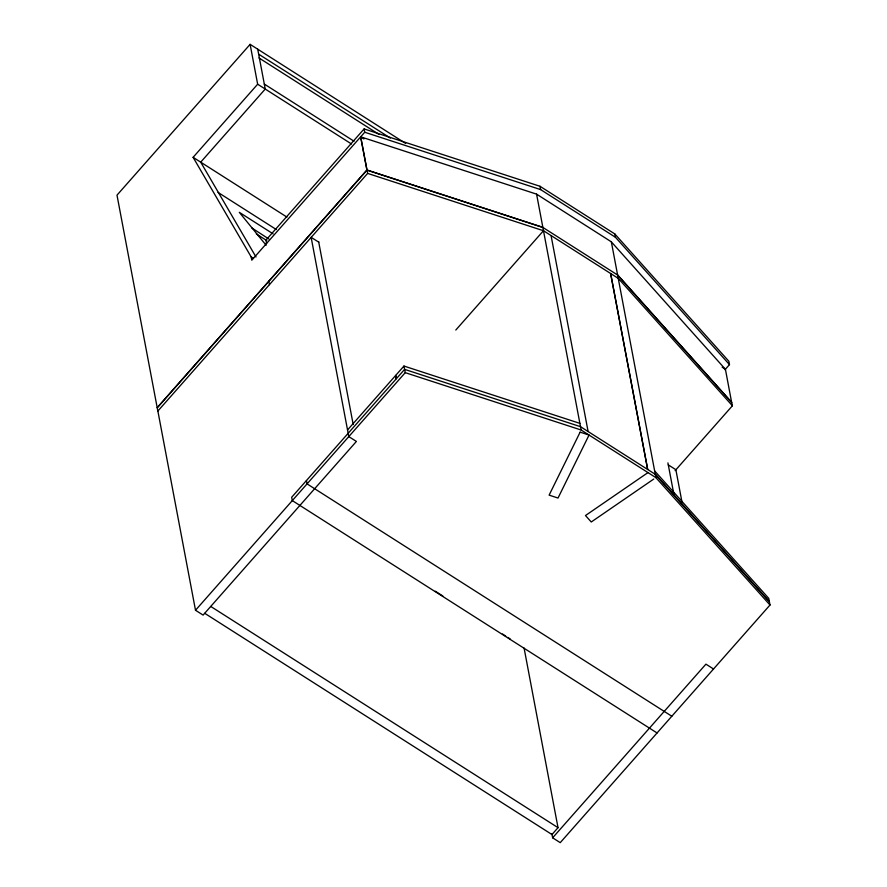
<?xml version="1.0" encoding="UTF-8"?>
<svg xmlns="http://www.w3.org/2000/svg" width="887" height="887" viewBox="0 0 887 887"><rect width="100%" height="100%" fill="white"/><g stroke="black" fill="none" stroke-linecap="round" stroke-linejoin="round"><path stroke-width="1.33" d="M405.692 143.461L250.123 44.35L116.995 195.151L157.842 411.069L367.639 173.397L360.687 136.831L536.58 194.142L611.453 241.896M724.945 369.757L729.491 364.612L728.87 361.286L614.78 233.924L539.995 186.281L364.113 128.925L364.734 132.241L251.786 260.201L251.165 256.897L193.111 157.321L257.651 84.21L250.123 44.35M364.113 128.925L265.923 240.155L266.555 243.47M542.855 227.36L366.963 170.049L157.21 407.754L366.93 170.082L360.654 136.875L363.903 138.949M347.538 429.951L395.669 375.423L396.301 378.749L395.602 375.5L403.973 366.054L579.876 423.365M318.743 242.162L311.137 237.317L348.791 436.604L356.397 441.438L203.101 615.09L195.506 610.256L405.248 372.651L403.973 366.054M455.796 330.053L543.476 230.72L618.306 278.396L732.396 405.769L675.118 470.653M524.084 648.042L558.023 827.671L551.98 834.534L204.753 613.327M654.706 470.986L768.741 598.37L770.005 605.012L560.24 842.65L552.634 837.805L705.93 664.152L713.525 668.998M647.987 472.594L585.487 515.535L591.263 521.988L653.752 479.047M364.734 132.241L540.626 189.596L615.412 237.239L729.491 364.612M367.007 170.082L542.888 227.438L617.729 275.103L731.764 402.443L732.396 405.769M367.639 173.397L543.52 230.753M405.248 372.651L581.129 430.007L655.914 477.649L770.005 605.012M258.66 54.174L390.324 138.05M258.971 57.943L378.982 134.403M722.151 367.163L725.411 369.247L731.653 402.465L617.618 275.07M264.304 84.065L354.024 141.221M257.651 84.21L351.474 143.971M193.111 157.321L286.933 217.093M668.277 464.877L675.872 469.711L682.014 502.253M218.069 192.424L276.323 229.533M655.338 474.301L769.373 601.696L655.282 474.323L580.497 426.68L404.605 369.369L291.668 497.285L292.3 500.601L657.056 732.972M273.096 233.846L239.302 212.315L266.144 245.267M251.886 227.992L268.816 238.958M256.332 233.924L266.81 240.599M251.165 256.897L253.338 258.272M671.814 716.241L307.057 483.881L306.436 480.554M435.284 591.197L442.879 596.042M502.474 634.005L505.723 636.079M507.896 637.454L510.069 638.84M210.796 606.475L558.023 827.671M725.378 369.247L611.343 241.863L655.914 477.649M255.999 256.997L200.706 162.166L265.246 89.044L257.718 49.195M667.922 462.881L673.821 494.059M614.78 233.924L615.412 237.239M610.666 273.529L647.687 469.489L610.6 273.484M551.071 235.565L588.103 431.525M539.995 186.281L540.626 189.596M536.58 194.142L581.129 430.007M551.869 833.747L552.634 837.805M318.621 241.552L353.203 424.563M268.828 281.312L269.448 284.627M157.853 410.969L195.506 610.256M580.131 432.146L549.12 495.134L558.023 498.039L589.046 435.051L580.131 432.146"/></g></svg>
